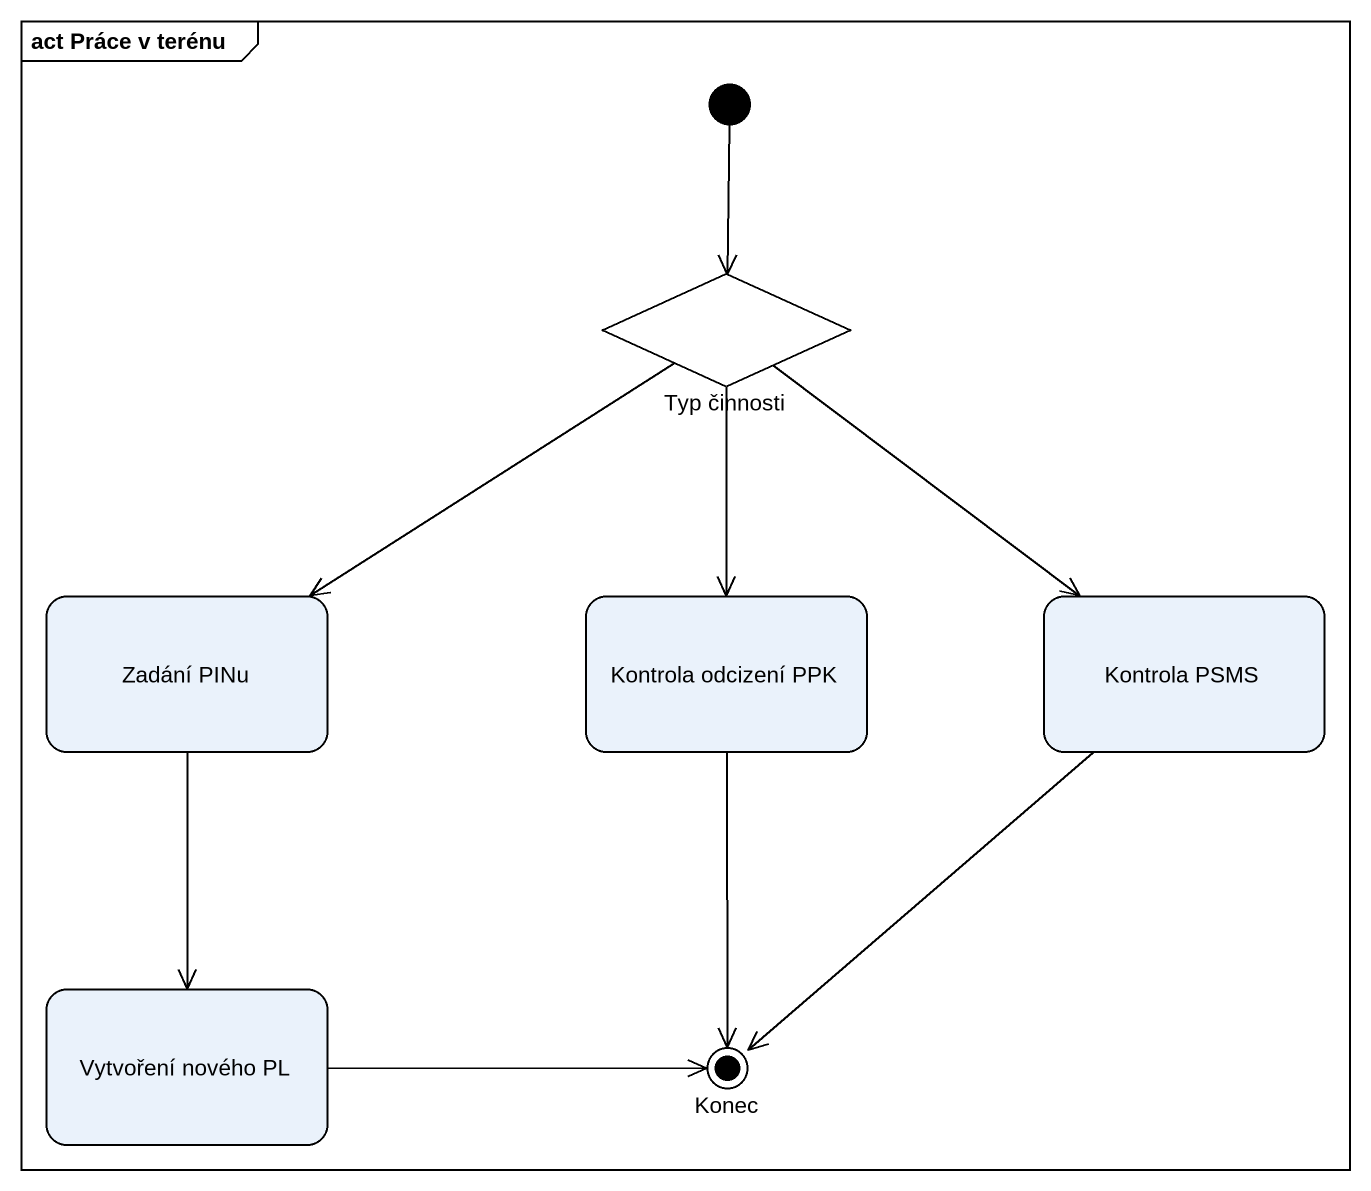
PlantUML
@startuml
mainframe act Práce v terénu
hide empty description
state "Typ činnosti" as Typ_činnosti <<choice>>
state "Zadání PINu" as Zadání_PINu
state "Kontrola odcizení PPK" as Kontrola_odcizení_PPK
state "Kontrola PSMS" as Kontrola_PSMS
state "Vytvoření nového PL" as Vytvoření_nového_PL
state Konec <<end>>
[*] --> Typ_činnosti
Typ_činnosti --> Zadání_PINu
Typ_činnosti --> Kontrola_odcizení_PPK
Typ_činnosti --> Kontrola_PSMS
Zadání_PINu --> Vytvoření_nového_PL
Kontrola_odcizení_PPK --> Konec
Kontrola_PSMS --> Konec
Vytvoření_nového_PL -right-> Konec
@enduml
